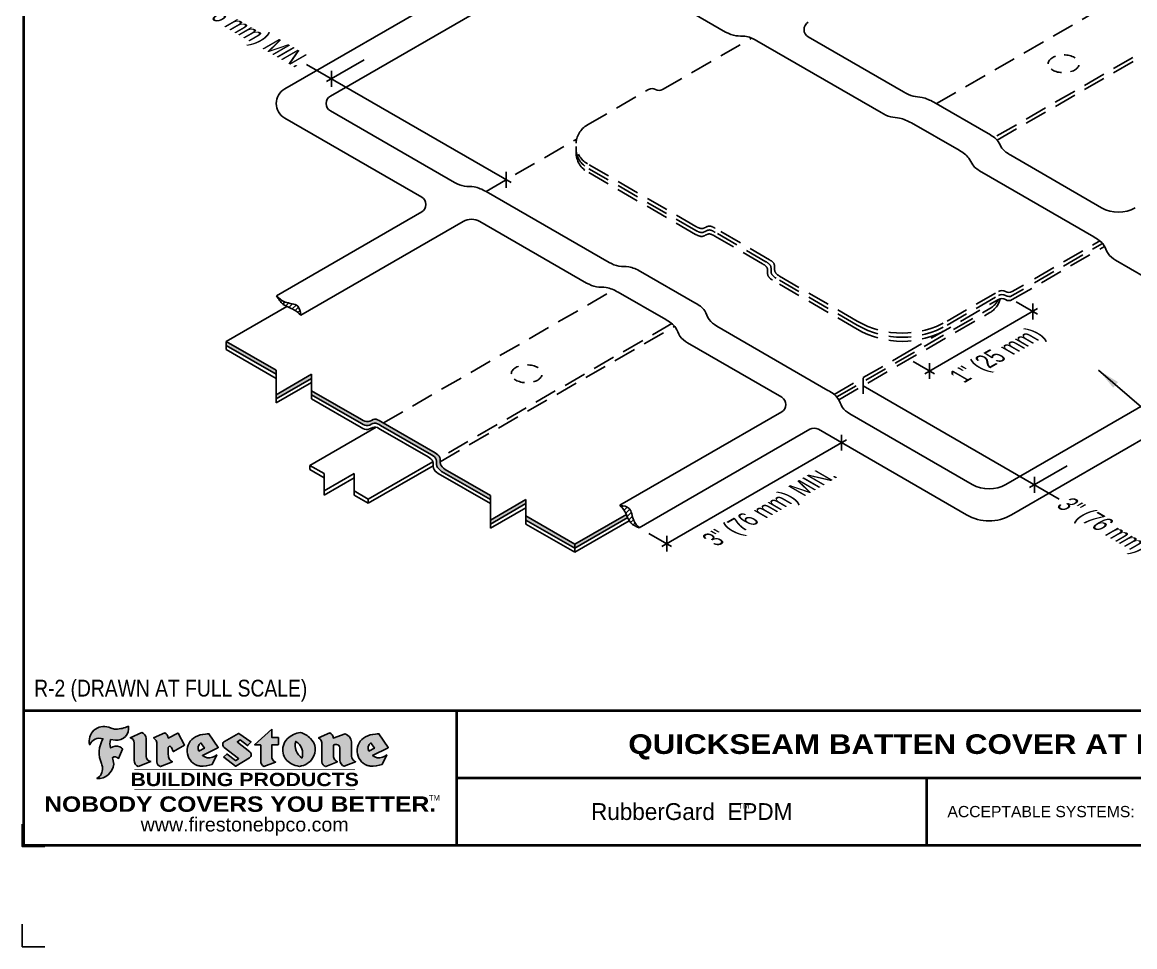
# Model space of a CAD drawing. Header units: inches. Extents: x 255.4 to 275.5, y -265.2 to -248.5.
# Drawn here: x 255.45 to 267.84, y -265.24 to -254.94 of the extents above; entities that cross this region are included whole.
import ezdxf
from ezdxf.enums import TextEntityAlignment as Align

# ---------------------------------------------------------------- set-up
doc = ezdxf.new("R2010")
doc.units = ezdxf.units.IN
doc.header["$MEASUREMENT"] = 0
doc.linetypes.add('HIDDEN', pattern=[0.375, 0.25, -0.125])
doc.linetypes.add('HIDDEN2', pattern=[0.1875, 0.125, -0.0625])
doc.layers.get('0').update_dxf_attribs({"linetype": 'CONTINUOUS'})
doc.layers.get('DEFPOINTS').update_dxf_attribs({"linetype": 'CONTINUOUS'})
for name, color, linetype in [('FSBP-ACCESSORY-FIRESTONE', 7, 'CONTINUOUS'), ('FSBP-ANNO-NOTE', 7, 'CONTINUOUS'), ('FSBP-MEMBRANE', 7, 'CONTINUOUS'), ('FSBP-SEALANTS', 1, 'CONTINUOUS'), ('FSBP-TTLB', 7, 'CONTINUOUS'), ('FSBP-TTLB-BORDER', 7, 'CONTINUOUS'), ('FSBP-TTLB-TEXT', 7, 'CONTINUOUS')]:
    doc.layers.add(name, color=color, linetype=linetype)
doc.styles.add('FSBP_ARIAL', font='arial.ttf')
doc.styles.add('FSBP_ARIAL_BOLD', font='')
doc.styles.add('FSBP_ARIAL_NAR', font='ARIALN.TTF')
doc.styles.add('FSBP_BANKGOTHIC', font='bgothm.ttf')
doc.styles.get('FSBP_ARIAL_BOLD').set_extended_font_data('Arial Black')
doc.dimstyles.new('FSBP-LEADER', dxfattribs={"dimtxt": 0.1875, "dimasz": 0.25, "dimexe": 0.0625, "dimexo": 0.125, "dimgap": 0.125, "dimtad": 0, "dimtih": 1, "dimtoh": 1, "dimdec": 4, "dimzin": 0, "dimdsep": 46, "dimlunit": 4, "dimtxsty": 'FSBP_ARIAL_NAR', "dimcen": 0.09375, "dimclrd": 256, "dimclre": 256, "dimclrt": 256, "dimadec": 0, "dimazin": 0, "dimtfac": 1, "dimtdec": 4, "dimtofl": 0, "dimtmove": 0, "dimatfit": 3, "dimfxl": 1, "dimtolj": 1, "dimtzin": 0, "dimlwd": -1, "dimlwe": -1, "dimarcsym": 0})
pattern_1 = [(45, (135.859872659642, -3.024682909024136), (-0.02651650429449553, 0.02651650429449553), [])]

# ---------------------------------------------------------------- blocks, each defined once
blk = doc.blocks.new('TTLB-EPDM_1')
at = {"layer": 'FSBP-TTLB-TEXT'}
h = blk.add_hatch(color=1, dxfattribs=at)
edge = h.paths.add_edge_path()
edge.add_arc((1.037309769669573, -0.1982514792917306), 0.1319107607348553, 264.0410451462098, 370.3106169565175)
edge.add_arc((1.027551646585694, 0.1214293576525799), 0.3273056962876235, 270.05058356628535, 295.23459397187514, ccw=False)
edge.add_arc((1.022801957313345, -0.06680179986895154), 0.1391656561713503, 249.3281275763668, 272.0749124149863, ccw=False)
edge.add_line((0.9736743133014443, -0.1970076156048179), (0.9474927838574558, -0.1852745150568325))
edge.add_arc((0.8939498971398288, -0.3394262635682071), 0.1631857907024099, 70.84590087378872, 194.3325259843273)
edge.add_arc((0.8444260109029493, -0.4259936440910768), 0.1179914261095279, 70.96950098067128, 156.9641407594482, ccw=False)
edge.add_arc((1.153141409296894, -0.4684497516079468), 0.3110405457095052, 150.3231137483159, 203.2084295854517)
edge.add_arc((0.7562495500622943, -0.6412608153899899), 0.1218587156617311, 0.8849157075190988, 24.34668939894999, ccw=False)
edge.add_arc((0.7493781665697374, -0.6475258110744375), 0.1289731377238325, -58.36655102076742, 3.6216782311386737, ccw=False)
edge.add_arc((0.8256699029544474, -0.5792158350996106), 0.1783301886510354, 267.2205474105585, 354.1381621173521)
edge.add_arc((0.7903121048625305, -0.6011409294291745), 0.212787892960859, 0.9996158580669322, 21.00503380861244)
edge.add_arc((1.01880712263941, -0.5666691048185161), 0.05136395668415847, 40.82117713173261, 125.52727787225791, ccw=False)
edge.add_line((1.057676976260041, -0.5330924682126437), (1.102776947655911, -0.4308018311949837))
edge.add_arc((1.040858222524664, -0.4699705673995949), 0.07326744446031509, 32.31675181867256, 66.31481236598174)
edge.add_arc((1.032262518825329, -0.5063316993097662), 0.1102246948011782, 69.8179132332389, 125.254734720681)
edge.add_arc((1.127708877207287, -0.368959353531244), 0.1659710644737306, 164.1569669952081, 196.5811013160487, ccw=False)
edge.add_line((0.9680425188342383, -0.3236487780942383), (1.023615334387159, -0.3294494641845773))
h = blk.add_hatch(color=1, dxfattribs=at)
edge = h.paths.add_edge_path()
edge.add_line((1.275239419159561, -0.6223407783464694), (1.415345367376062, -0.5660418822574371))
edge.add_arc((1.421019305783958, -0.5090099247487757), 0.05731350411836949, 181.9717871001989, 264.31851000495806, ccw=False)
edge.add_line((1.363739737527226, -0.5109819325197265), (1.363412352251203, -0.3102363679013962))
edge.add_arc((1.294263659668751, -0.3103491388303989), 0.06914878453844908, 0.0934405599591014, 72.42834396969012)
edge.add_line((1.315139561173908, -0.2444268274366692), (1.186839444240604, -0.3024209471341379))
edge.add_arc((1.175246268095289, -0.3585110609420917), 0.05727567197445628, -0.017399788185912257, 78.322067691347, ccw=False)
edge.add_line((1.232521937428658, -0.3585284546236807), (1.232574268422297, -0.555126496687123))
edge.add_arc((1.305699496415486, -0.5558575689677219), 0.07312888236350451, 179.4272023230205, 245.3845503102953)
h = blk.add_hatch(color=1, dxfattribs=at)
edge = h.paths.add_edge_path()
edge.add_line((2.763460561272041, -0.2072496393923444), (2.763460561272041, -0.2969520779963801))
edge.add_arc((2.765767478062699, -0.2969520779963943), 0.00230691679065842, 179.9999999996471, 269.9999999996471)
edge.add_line((2.765767478062685, -0.2992589947870528), (2.835417693520355, -0.2992589947870528))
edge.add_arc((2.835417693520355, -0.3015659115777538), 0.002306916790701052, 0, 90, ccw=False)
edge.add_line((2.837724610311056, -0.3015659115777538), (2.837724610311056, -0.3790761307453892))
edge.add_arc((2.83541769352037, -0.3790761307453749), 0.002306916790686842, 269.99999999964706, 359.99999999964706, ccw=False)
edge.add_line((2.835417693520355, -0.3813830475360618), (2.765767478062685, -0.3813830475360618))
edge.add_arc((2.765767478062699, -0.3836899643267202), 0.00230691679065842, 90.00000000035294, 180.0000000003529)
edge.add_line((2.763460561272041, -0.3836899643267344), (2.763460561272041, -0.5033995910642801))
edge.add_arc((2.836735953378943, -0.5071368822038516), 0.07337063740681413, 177.0802527808789, 245.3249543133826)
edge.add_line((2.806105814540615, -0.5738080530967267), (2.674529557384915, -0.6226036013049594))
edge.add_arc((2.708610405062069, -0.564298408791804), 0.06753517344606039, 177.0345319916277, 239.6926428024901, ccw=False)
edge.add_line((2.641165668230087, -0.560804539009709), (2.641165668230087, -0.3836899643267344))
edge.add_arc((2.638858751439429, -0.3836899643267202), 0.00230691679065842, 359.9999999996471, 449.999999999647)
edge.add_line((2.638858751439443, -0.3813830475360618), (2.572857950769389, -0.3813830475360618))
edge.add_line((2.572857950769389, -0.3813830475360618), (2.763460561272041, -0.2072496393923444))
h = blk.add_hatch(color=1, dxfattribs=at)
edge = h.paths.add_edge_path(flags=16)
edge.add_arc((2.940363509127394, -0.4847985213681437), 0.1684614578629418, 344.5558804047865, 417.0140046669545)
edge.add_arc((3.194458079644619, -0.3883534532477785), 0.1684614578629414, 164.5558804047864, 237.0140046669546)
edge = h.paths.add_edge_path()
edge.add_arc((3.069375116502199, -0.4399344555144872), 0.1828726885096673, 136.0914512150047, 191.213418978326)
edge.add_arc((3.064939550433406, -0.4318234379590333), 0.1803148804748503, 194.0167254156723, 240.6663730831859)
edge.add_arc((3.098047041778981, -0.3845058757092554), 0.2378525180183701, 239.2975390661776, 264.2889872773176)
edge.add_arc((3.04884478212623, -0.4190232383793012), 0.203760689247156, 277.1986764832036, 326.503572961274)
edge.add_arc((3.077739326803546, -0.4341046616465112), 0.171374865791709, 325.3768876809902, 406.3828327799087)
edge.add_arc((3.011839488065919, -0.4896144380417797), 0.2571945645850002, 44.28462553519766, 73.82901434867304)
edge.add_arc((3.117152499586992, -0.4983433120546693), 0.2579560664039132, 97.50292863483666, 134.1039137579027)
h = blk.add_hatch(color=1, dxfattribs=at)
edge = h.paths.add_edge_path()
edge.add_line((1.792026821926584, -0.3839679064720229), (1.722158956877934, -0.2518542302253621))
edge.add_arc((1.720119655279638, -0.2529327078887852), 0.002306916790721817, 27.87197133405656, 117.3766794470751)
edge.add_line((1.719058846382097, -0.250884159729182), (1.610638460368705, -0.3070279753467702))
edge.add_arc((1.547088841662962, -0.3061026658494403), 0.06355635479880145, 359.165808011073, 425.8793658831422)
edge.add_line((1.573061729235633, -0.2480956029480268), (1.446879247402876, -0.3051325108639702))
edge.add_arc((1.407812067100189, -0.370357133046621), 0.07602957263902092, -3.441403975725109, 59.07992244284969, ccw=False)
edge.add_line((1.483704536400296, -0.3749210150788969), (1.483704536400296, -0.5723838140635706))
edge.add_arc((1.54053746518044, -0.568254406115083), 0.05698275005415228, 184.1557352478595, 255.3066498366543)
edge.add_line((1.526084036778343, -0.6233736605654059), (1.657291340682093, -0.570650514527486))
edge.add_arc((1.688298576827198, -0.5021390388423987), 0.0752015358480571, 207.5160880841914, 245.649226723163, ccw=False)
edge.add_arc((1.721050197024907, -0.4914488168456328), 0.1093332836229113, 179.4823365255141, 204.5537900001094, ccw=False)
edge.add_line((1.611721375809452, -0.4904610114968335), (1.611721375809452, -0.4126404716788983))
edge.add_arc((1.628589765097195, -0.414159299036043), 0.01693662875851176, 28.356188110622725, 174.8549701683585, ccw=False)
edge.add_arc((1.627340435522395, -0.4197189881350504), 0.02111886817708033, 22.216893572439517, 40.10213956426492, ccw=False)
edge.add_line((1.646891420738257, -0.4117336534413738), (1.666638796144639, -0.4549750258192233))
edge.add_arc((1.668737246926742, -0.4540167099035481), 0.002306916790685496, 204.545128184284, 299.6323508190091)
edge.add_line((1.669877862091766, -0.4560219186518992), (1.791128135493295, -0.3870515928837648))
edge.add_line((1.791128135493295, -0.3870515928837648), (1.792026821926584, -0.3839679064720229))
h = blk.add_hatch(color=1, dxfattribs=at)
h.paths.add_polyline_path([(2.063388732080512, -0.2583237030618903, 0.02524281661523788), (2.025024361750752, -0.2610532129309178, 0.1213611957758757), (1.901773912052249, -0.3008158885520373, 0.6151668103976068), (1.93274136141747, -0.6099060679591872, 0.05306812109568645), (1.967936229862175, -0.617865745600497, 0.1150932231766138), (2.099126721549737, -0.5994933789882708), (2.151195569562105, -0.4944891916583316, -0.08755405562188731), (2.104230609512001, -0.5187113292177372, -0.265591761123442), (1.992692314386659, -0.5010701623316862), (2.165347897647223, -0.4141184325909109, 0.4518949533370738), (2.166222728871162, -0.4107679608846269)])
h.paths.add_polyline_path([(2.014217313945437, -0.4188965037300676), (1.951113654018855, -0.4515330109460507, -0.3720533890450154), (1.973177450672722, -0.3607130665457561)], flags=16)
h = blk.add_hatch(color=1, dxfattribs=at)
edge = h.paths.add_edge_path()
edge.add_arc((2.260407392426802, -0.3775796671688782), 0.04152450223225729, 123.20805433950699, 232.2027298779723, ccw=False)
edge.add_line((2.237665217914071, -0.3428366421988329), (2.393535971665983, -0.2540943745380986))
edge.add_arc((2.394677353533142, -0.2560991469722482), 0.002306916790741334, 55.64644466176611, 119.65426054492559, ccw=False)
edge.add_line((2.395979141996861, -0.2541946229174954), (2.531809646140459, -0.3470380726374032))
edge.add_arc((2.530468902927946, -0.3489153772789875), 0.002306916790700397, -42.731101238422525, 54.4661353739603, ccw=False)
edge.add_line((2.532163440279987, -0.3504807552658491), (2.498457913851155, -0.3869673252714421))
edge.add_arc((2.496763376499139, -0.3854019472845934), 0.002306916790672934, 233.7527076894875, 317.26889876138785, ccw=False)
edge.add_line((2.495399362263356, -0.38726241234572), (2.413849913492982, -0.3274738082119626))
edge.add_arc((2.412485899257181, -0.3293342732731342), 0.002306916790720064, 53.75270768979358, 124.4135619297835)
edge.add_line((2.41118211687575, -0.3274311136421062), (2.382933981293377, -0.346782838468144))
edge.add_arc((2.38423776367478, -0.3486859980991606), 0.002306916790694898, 124.4135619293799, 231.8459020253626)
edge.add_line((2.382812599816248, -0.3505000469010184), (2.519899969301207, -0.4581994452042721))
edge.add_arc((2.494247019847682, -0.4908523236374461), 0.04152450223225742, -55.21225898295222, 51.84590202520428, ccw=False)
edge.add_line((2.517938320565804, -0.5249552055672808), (2.364434947484597, -0.6179520922513717))
edge.add_arc((2.36323960192349, -0.6159790200102006), 0.002306916790726996, 233.2955624372927, 301.20872157023314, ccw=False)
edge.add_line((2.361860787187538, -0.6178285429225383), (2.231266621301074, -0.5204709167214361))
edge.add_arc((2.232647938930649, -0.5186232623475259), 0.002306916790697672, 135.5134179846393, 233.21798691998708, ccw=False)
edge.add_line((2.231002150870836, -0.5170067083764565), (2.262839375599356, -0.4845937328397696))
edge.add_arc((2.264485163659225, -0.4862102868108537), 0.002306916790748497, 53.0352839999411, 135.513417985369, ccw=False)
edge.add_line((2.265872365996302, -0.4843670465239001), (2.361834678328762, -0.5565872257804898))
edge.add_arc((2.363221880665761, -0.5547439854936304), 0.002306916790627066, 233.0352840000685, 302.2362632414394)
edge.add_line((2.36445241715569, -0.5566953042850713), (2.39428499383348, -0.5378823484768844))
edge.add_arc((2.393054457343549, -0.5359310296853765), 0.002306916790685166, 302.2362632406177, 412.2027298768422)
edge.add_line((2.394468296066179, -0.5341081404551886), (2.234958295420142, -0.4103916733127022))
h = blk.add_hatch(color=1, dxfattribs=at)
edge = h.paths.add_edge_path()
edge.add_line((3.322690228557462, -0.5721896537377091), (3.322690228557462, -0.3749210150788969))
edge.add_arc((3.246797759257384, -0.3703571330465745), 0.076029572638996, 356.5585960242387, 419.0799224428129)
edge.add_line((3.285864939560099, -0.3051325108639702), (3.412047421392799, -0.2480956029480268))
edge.add_arc((3.386074533820159, -0.3061026658494941), 0.06355635479883807, 0.3962622833877276, 65.87936588318718, ccw=False)
edge.add_line((3.449629368605429, -0.3056631084210863), (3.580526418688805, -0.2593848434574539))
edge.add_arc((3.555744121700958, -0.3530904070730321), 0.09692726601172152, 2.366977007666776, 75.18615851992018, ccw=False)
edge.add_line((3.652588689330287, -0.3490873311063041), (3.652588689330287, -0.4883770011386872))
edge.add_arc((3.761877549389556, -0.4914934052703811), 0.1093332836229047, 178.3666365323574, 204.5537900000422)
edge.add_arc((3.729125929191727, -0.5021836272670953), 0.07520153584796169, 207.5160880841711, 245.2240541443093)
edge.add_line((3.697611150971852, -0.5704631245385627), (3.572585913552643, -0.6207021253773775))
edge.add_arc((3.59534718600759, -0.5526356419907701), 0.07177131519198746, 180.3328587115751, 251.51018566665869, ccw=False)
edge.add_line((3.523577081955409, -0.5530525936986663), (3.523577081955409, -0.4153032515383615))
edge.add_arc((3.486319529276879, -0.4148773504126441), 0.0372599868942854, 359.3450650296066, 449.0500281941028)
edge.add_arc((3.482769874121713, -0.4419622099033496), 0.06447454900600783, 86.29402372314017, 119.8211331593848)
edge.add_line((3.450707067966732, -0.3860252459975726), (3.450707067966732, -0.4904610114968335))
edge.add_arc((3.560035889182251, -0.491448816845647), 0.1093332836229751, 179.4823365255069, 204.5537900001023)
edge.add_arc((3.527284268984408, -0.5021390388424952), 0.07520153584796385, 207.5160880841699, 245.6492267231416)
edge.add_line((3.496277032839316, -0.570650514527486), (3.365069728935509, -0.6233736605654059))
edge.add_arc((3.37950248606194, -0.5682868177318081), 0.05694615642555727, 183.9298782390169, 255.318496325343, ccw=False)
h = blk.add_hatch(color=1, dxfattribs=at)
h.paths.add_polyline_path([(3.957695472291277, -0.2583237030618903, 0.02524281661523822), (3.919331101961575, -0.2610532129309178, 0.1085638477195505), (3.807890832595604, -0.2939221658134414, 0.6425897848490651), (3.827048101628293, -0.6099060679591872, 0.05306812109569052), (3.862242970072884, -0.617865745600497, 0.1150932231766133), (3.993433461760503, -0.5994933789882708), (4.045502309772871, -0.4944891916583316, -0.08755405562189084), (3.998537349722767, -0.5187113292177372, -0.2655917611234366), (3.886999054597368, -0.5010701623316862), (4.059654637857989, -0.4141184325909109, 0.4518949533370731), (4.060529469081928, -0.4107679608846269)])
h.paths.add_polyline_path([(3.90852405415626, -0.4188965037300676), (3.845420394229677, -0.4515330109460507, -0.3720533890450147), (3.867484190883488, -0.3607130665457561)], flags=16)
at = {"layer": 'DEFPOINTS', "color": 1}
blk.add_lwpolyline([(0.234375, -1.515625), (-0.015625, -1.515625), (-0.015625, -1.265625)], dxfattribs=at)
at = {"layer": 'DEFPOINTS', "linetype": 'Continuous', "ltscale": 1.75}
blk.add_lwpolyline([(-0.015625, -2.380833333333342), (-0.015625, -2.630833333333342), (0.234375, -2.630833333333342)], dxfattribs=at)
at = {"layer": 'FSBP-TTLB', "const_width": 0.03125}
for points in [[(0, 0), (0, -1.5), (20, -1.5), (20, 0), (0, 0)], [(4.825208527206769, 0), (4.825208527206769, -0.75)], [(4.825208527206769, -0.75), (15.84028770518938, -0.75)], [(4.825208527206769, -0.75), (4.825208527206769, -1.5)]]:
    blk.add_lwpolyline(points, dxfattribs=at)
at = {"layer": 'FSBP-TTLB-BORDER', "const_width": 0.03125}
blk.add_lwpolyline([(20, 0), (20, 13), (0, 13), (0, 0)], dxfattribs=at)
at = {"layer": 'FSBP-TTLB-TEXT', "color": 1}
blk.add_line((0.7358432058323388, -0.379822754145593), (0.7358432058323388, -0.379822754145593), dxfattribs=at)
for points in [[(1.023615323725323, -0.3294494630716969, 0.5000510906601082), (1.167090420776901, -0.1746414942047778, -0.1103304102359608), (1.027840608309816, -0.2058762110801382, -0.09957876667165425), (0.9736743133014443, -0.1970076156048179), (0.9474927838574558, -0.1852745150568325, 0.5978159689075124), (0.7358432058323388, -0.379822754145593, -0.3938834584182213), (0.8828996422548698, -0.3144510229727047, 0.2349406564350952), (0.86727108227484, -0.5910237178633082, -0.1027304183841549), (0.8780937320133262, -0.6393788197974146, -0.2772692352614086), (0.8170223912655956, -0.7573362346216896, 0.3985429150902959), (1.003067614090241, -0.5974286950643517, 0.0875124847930418), (0.9889600163401155, -0.5248671157293501, -0.3874031597924062), (1.057676976260041, -0.5330924682126437), (1.102776947655911, -0.4308018311949837, 0.1494423498871741), (1.07029056398062, -0.4028746979725923, 0.2467195073738216), (0.9686394281704906, -0.4163228904100862, -0.1424285161541127), (0.9680425188342383, -0.3236487780942383), (1.023615334387159, -0.3294494641845773)], [(2.763460561272041, -0.2072496393923444), (2.763460561272041, -0.2969520779963801, 0.4142135623730958), (2.765767478062685, -0.2992589947870528), (2.835417693520355, -0.2992589947870528, -0.414213562373095), (2.837724610311056, -0.3015659115777538), (2.837724610311056, -0.3790761307453892, -0.4142135623730938), (2.835417693520355, -0.3813830475360618), (2.765767478062685, -0.3813830475360618, 0.4142135623730958), (2.763460561272041, -0.3836899643267344), (2.763460561272041, -0.5033995910642801, 0.3068985753588853), (2.806105814540615, -0.5738080530967267), (2.674529557384915, -0.6226036013049594, -0.2804194150632976), (2.641165668230087, -0.560804539009709), (2.641165668230087, -0.3836899643267344, 0.414213562373095), (2.638858751439443, -0.3813830475360618), (2.572857950769389, -0.3813830475360618), (2.763460561272041, -0.2072496393923444)], [(2.166222728871162, -0.4107679608846269), (2.063388732080512, -0.2583237030618903, 0.02524281661523788), (2.025024361750752, -0.2610532129309178, 0.1085638477195265), (1.913584092384895, -0.2939221658134414, 0.6425897848491228), (1.93274136141747, -0.6099060679591872, 0.05306812109568648), (1.967936229862175, -0.617865745600497, 0.1150932231766137), (2.099126721549737, -0.5994933789882708), (2.151195569562105, -0.4944891916583316, -0.0875540556218873), (2.104230609512001, -0.5187113292177372, -0.2655917611234418), (1.992692314386659, -0.5010701623316862), (2.165347897647223, -0.4141184325909109)], [(4.060529469081928, -0.4107679608846269), (3.957695472291277, -0.2583237030618903, 0.02524281661523788), (3.919331101961575, -0.2610532129309178, 0.1085638477195265), (3.807890832595604, -0.2939221658134414, 0.6425897848491228), (3.827048101628293, -0.6099060679591872, 0.05306812109568648), (3.862242970072884, -0.617865745600497, 0.1150932231766137), (3.993433461760503, -0.5994933789882708), (4.045502309772871, -0.4944891916583316, -0.0875540556218873), (3.998537349722767, -0.5187113292177372, -0.2655917611234418), (3.886999054597368, -0.5010701623316862), (4.059654637857989, -0.4141184325909109)], [(4.059654637857989, -0.4141184325909109, 0.4518949533370731), (4.060529469081928, -0.4107679608846269, 0.4518949533370731)]]:
    blk.add_lwpolyline(points, format="xyb", dxfattribs=at)
for points in [[(1.275239419159561, -0.6223407783464694), (1.415345367376062, -0.5660418822574371, -0.3756100036733062), (1.363739737527226, -0.5109819325197265), (1.363412352251203, -0.3102363679013962, 0.3265360292958048), (1.315139561173908, -0.2444268274366692), (1.186839444240604, -0.3024209471341379, -0.3557863980845349), (1.232521937428658, -0.3585284546236807), (1.232574268422297, -0.555126496687123, 0.2960110723418457)], [(2.937624918725987, -0.3131105398334029, 0.2452625673097023), (2.889993533867141, -0.4754966266250307, 0.2064059665179019), (2.976604338974084, -0.5890186876871866, 0.1094800500670344), (3.074378098474654, -0.6211778035979165, 0.2185147641853038), (3.218764944843201, -0.5314757029352819, 0.3689489483072479), (3.195959963110113, -0.3100352223135445, 0.1296305888694145), (3.0834694040758, -0.242595816912754, 0.1610736375384317)], [(1.792026821926584, -0.3839679064720229), (1.722158956877934, -0.2518542302253621, 0.4116839150163434), (1.719058846382097, -0.250884159729182), (1.610638460368705, -0.3070279753467702, 0.2996033003794034), (1.573061729235633, -0.2480956029480268), (1.446879247402876, -0.3051325108639702, -0.2797757560995365), (1.483704536400296, -0.3749210150788969), (1.483704536400296, -0.5723838140635706, 0.320828638474519), (1.526084036778343, -0.6233736605654059), (1.657291340682093, -0.570650514527486, -0.1679398621276611), (1.621603752698661, -0.5368819723450571, -0.1098333365370753), (1.611721375809452, -0.4904610114968335), (1.611721375809452, -0.4126404716788983, -0.743334502655012), (1.64349420176768, -0.4061152228778298, -0.07819791644735608), (1.646891420738257, -0.4117336534413738), (1.666638796144639, -0.4549750258192233, 0.4404648714563479), (1.669877862091766, -0.4560219186518992), (1.791128135493295, -0.3870515928837648)], [(1.951113654018855, -0.4515330109460507), (2.014217313945437, -0.4188965037300676), (1.973177450672722, -0.3607130665457561, 0.3720533890450154)], [(2.234958295420142, -0.4103916733127022, -0.5150044486718882), (2.237665217914071, -0.3428366421988329), (2.393535971665983, -0.2540943745380986, -0.2867822934100265), (2.395979141996861, -0.2541946229174954), (2.531809646140459, -0.3470380726374032, -0.4515027974650387), (2.532163440279987, -0.3504807552658491), (2.498457913851155, -0.3869673252714421, -0.3814439164929681), (2.495399362263356, -0.38726241234572), (2.413849913492982, -0.3274738082119626, 0.3184718635035665), (2.41118211687575, -0.3274311136421062), (2.382933981293377, -0.346782838468144, 0.5064094529656681), (2.382812599816248, -0.3505000469010184), (2.519899969301207, -0.4581994452042721, -0.5043597839115849), (2.517938320565804, -0.5249552055672808), (2.364434947484597, -0.6179520922513717, -0.3053163970316367), (2.361860787187538, -0.6178285429225383), (2.231266621301074, -0.5204709167214361, -0.4541703869768119), (2.231002150870836, -0.5170067083764565), (2.262839375599356, -0.4845937328397696, -0.3762644290664977), (2.265872365996302, -0.4843670465239001), (2.361834678328762, -0.5565872257804898, 0.3114700032088108), (2.36445241715569, -0.5566953042850713), (2.39428499383348, -0.5378823484768844, 0.520381097387146), (2.394468296066179, -0.5341081404551886)], [(3.10274193015772, -0.5296595419651595, 0.3271311138286319), (3.032079658614293, -0.3434924326507627, 0.3271311138286322)], [(3.322690228557462, -0.5721896537377091), (3.322690228557462, -0.3749210150788969, 0.2797757560995341), (3.285864939560099, -0.3051325108639702), (3.412047421392799, -0.2480956029480268, -0.2937618496109166), (3.449629368605429, -0.3056631084210863), (3.580526418688805, -0.2593848434574539, -0.3288760160581939), (3.652588689330287, -0.3490873311063041), (3.652588689330287, -0.4883770011386872, 0.114762897203527), (3.662431105063263, -0.536926560769686, 0.166032965990522), (3.697611150971852, -0.5704631245385627), (3.572585913552643, -0.6207021253773775, -0.3209557512194564), (3.523577081955409, -0.5530525936986663), (3.523577081955409, -0.4153032515383615, 0.4127061514896111), (3.48693727661589, -0.3776224848030694, 0.1473421876160361), (3.450707067966732, -0.3860252459975726), (3.450707067966732, -0.4904610114968335, 0.1098333365370753), (3.460589444855941, -0.5368819723450855, 0.1679398621276611), (3.496277032839316, -0.570650514527486), (3.365069728935509, -0.6233736605654059, -0.3219729545308964), (3.322690228557462, -0.5721896537377091, 29.1476284739)], [(3.845420394229677, -0.4515330109460507), (3.90852405415626, -0.4188965037300676), (3.867484190883488, -0.3607130665457561, 0.3720533890450154)]]:
    blk.add_lwpolyline(points, format="xyb", close=True, dxfattribs=at)
at = {"layer": 'FSBP-TTLB-TEXT'}
for points, const_width in [([(1.233926579809207, -0.6584455781731435), (3.691229482685259, -0.6584455781731577)], 0.0078125), ([(10.06152282927678, -0.75), (10.06152282927678, -1.5)], 0.03125), ([(1.233926579809207, -0.8761560960495984), (3.691229482685259, -0.8761560960495842)], 0.0078125)]:
    blk.add_lwpolyline(points, dxfattribs=dict(at, const_width=const_width))
at = {"layer": 'FSBP-TTLB-TEXT', "color": 1}
for centre, start, end in [((1.789987520328282, -0.3850463841354355), 299.6323508193319, 27.87197133380463), ((2.164310260790558, -0.412058050385383), 296.7304547840455, 34.00233684987403)]:
    blk.add_arc(centre, 0.00230691679068068, start, end, dxfattribs=at)
at = {"layer": 'FSBP-TTLB-TEXT', "lineweight": 18, "style": 'FSBP_ARIAL_BOLD'}
blk.add_text('BUILDING PRODUCTS', height=0.1484375, dxfattribs=at).set_placement((2.462578031247233, -0.7673008371113639), align=Align.MIDDLE_CENTER)
at = {"layer": 'FSBP-TTLB-TEXT', "color": 1}
for s, height, style, p in [('NOBODY COVERS YOU BETTER.', 0.171875, 'FSBP_ARIAL_BOLD', (2.412604263603384, -1.041650450587369)), ('TM', 0.0625, 'FSBP_BANKGOTHIC', (4.576671173373001, -0.9725745042934193))]:
    blk.add_text(s, height=height, dxfattribs=dict(at, style=style)).set_placement(p, align=Align.MIDDLE_CENTER)
at = {"layer": 'FSBP-TTLB-TEXT'}
for s, height, style, p in [('RubberGard  EPDM', 0.1875, 'FSBP_BANKGOTHIC', (7.443365678241776, -1.125)), ('TM', 0.0625, 'FSBP_BANKGOTHIC', (8.023397742165457, -1.062518816683806)), ('www.firestonebpco.com', 0.15625, 'FSBP_ARIAL', (2.462578031247233, -1.268657306740124))]:
    blk.add_text(s, height=height, dxfattribs=dict(at, style=style)).set_placement(p, align=Align.MIDDLE_CENTER)
at = {"layer": 'FSBP-TTLB-TEXT', "style": 'FSBP_ARIAL'}
blk.add_text('ACCEPTABLE SYSTEMS:', height=0.125, dxfattribs=at).set_placement((10.29281281591562, -1.125), align=Align.MIDDLE_LEFT)
at = {"layer": 'FSBP-TTLB-TEXT'}
for tag, height, style, p in [('MAXIMUM_WARRANTY', 0.1875, 'FSBP_ARIAL_BOLD', (18.03987100774941, 0.2240244307510579)), ('ACCPT_SYSTEMS', 0.21875, 'FSBP_ARIAL', (12.49438170418193, -1.125))]:
    blk.add_attdef(tag, text='', height=height, dxfattribs=dict(at, style=style)).set_placement(p, align=Align.MIDDLE_LEFT)
for tag, height, style, p in [('DETAIL_DESCP_LINE_1', 0.21875, 'FSBP_ARIAL_BOLD', (10.33118450231211, -0.3736318192489421)), ('ISSUE_REV_DATE', 0.21875, 'FSBP_ARIAL', (16.84069633627263, -0.7282559425942452)), ('DETAIL_NUMBER', 0.4375, 'FSBP_ARIAL', (18.91941590748775, -0.8931630692489421))]:
    blk.add_attdef(tag, text='', height=height, dxfattribs=dict(at, style=style)).set_placement(p, align=Align.MIDDLE_CENTER)

msp = doc.modelspace()

# ---------------------------------------------------------------- hatches: boundary and pattern name
at = {"layer": 'FSBP-MEMBRANE'}
h = msp.add_hatch(color=256, dxfattribs=at)
h.paths.add_polyline_path([(257.7201738070999, -258.493755311852), (257.7201738070999, -258.538755311852), (258.2757367435937, -258.8595097227885), (258.2757367435937, -258.8145097227885)])
h.paths.add_polyline_path([(258.669594404151, -258.9045097227884), (258.669594404151, -258.8595097227885), (258.2757367435936, -259.0869035491338), (258.2757367435936, -259.1319035491338)])
edge = h.paths.add_edge_path()
edge.add_line((258.6695944041511, -259.0419035491337), (258.6695944041511, -259.0869035491338))
edge.add_line((258.669594404151, -259.0869035491338), (259.225157340584, -259.4076579600354))
edge.add_spline(control_points=[(259.2251573405891, -259.4076579600378), (259.2506296176011, -259.421089831805), (259.3002460500691, -259.4472532391103), (259.3702307322187, -259.3863073097096), (259.4167765501383, -259.4145634792712), (259.439785687081, -259.4285314382411)], knot_values=[0, 0, 0, 0, 0.1054808304216031, 0.2054619026329255, 0.3032020293929157, 0.3032020293929157, 0.3032020293929157, 0.3032020293929157], degree=3, periodic=0)
edge.add_line((259.4397856870802, -259.4285314382408), (260.0077577733038, -259.7564502751139))
edge.add_spline(control_points=[(260.0077577733055, -259.756450275115), (260.0303238927042, -259.771123192886), (260.0759735182117, -259.8008054430555), (260.0514169591592, -259.8902997861929), (260.0965128931147, -259.9236565095535), (260.1196644190243, -259.9407813138852)], knot_values=[0, 0, 0, 0, 0.09774012675999783, 0.1977211989712891, 0.30320202939286, 0.30320202939286, 0.30320202939286, 0.30320202939286], degree=3, periodic=0)
edge.add_line((260.1196644190244, -259.9407813138852), (260.664325027016, -260.2552412625262))
edge.add_line((260.664325027016, -260.2552412625262), (260.664325027016, -260.2102412625262))
edge.add_line((260.664325027016, -260.2102412625262), (260.1586355621944, -259.9182813138852))
edge.add_spline(control_points=[(260.1586355621946, -259.9182813138851), (260.1354840362849, -259.9011565095534), (260.1045072405676, -259.8782434813775), (260.1026604018875, -259.8424546643637), (260.1026749503248, -259.8332176355167)], knot_values=[0, 0, 0, 0, 0.1054808304215709, 0.1411335973624271, 0.1411335973624271, 0.1411335973624271, 0.1411335973624271], degree=3, periodic=0)
edge.add_spline(control_points=[(260.1026749503248, -259.8332176355167), (260.1026995189492, -259.8176186341752), (260.1040960958392, -259.8014602111299), (260.1002288531552, -259.7877548903257)], knot_values=[0.1411335973624271, 0.1411335973624271, 0.1411335973624271, 0.1411335973624271, 0.2013420874031622, 0.2013420874031622, 0.2013420874031622, 0.2013420874031622], degree=3, periodic=0)
edge.add_spline(control_points=[(260.1002288531552, -259.7877548903257), (260.0999642339081, -259.7868170925278), (260.0928123331103, -259.7639145844824), (260.0692950358745, -259.7486231928859), (260.0467289164757, -259.7339502751149)], knot_values=[0.2013420874031622, 0.2013420874031622, 0.2013420874031622, 0.2013420874031622, 0.2054619026328621, 0.30320202939286, 0.30320202939286, 0.30320202939286, 0.30320202939286], degree=3, periodic=0)
edge.add_line((260.046728916475, -259.7339502751141), (259.4415793117748, -259.3845669879405))
edge.add_spline(control_points=[(259.4415793117752, -259.3845669879411), (259.4185701748325, -259.3705990289712), (259.3720243569129, -259.3423428594096), (259.3020396747633, -259.4032887888103), (259.2524232422954, -259.3771253815051), (259.2269509652833, -259.3636935097379)], knot_values=[0, 0, 0, 0, 0.09774012675999025, 0.1977211989712392, 0.3032020293928261, 0.3032020293928261, 0.3032020293928261, 0.3032020293928261], degree=3, periodic=0)
edge.add_line((259.22695096528, -259.3636935097358), (258.6695944041511, -259.0419035491337))
h.paths.add_polyline_path([(261.0581826875734, -260.3002412625261), (261.0581826875734, -260.2552412625261), (260.6643250270159, -260.4826350888714), (260.6643250270159, -260.5276350888713)])
h.paths.add_polyline_path([(261.0581826875734, -260.4376350888714), (261.0581826875734, -260.4826350888715), (261.602843295565, -260.7970950375123), (261.602843295565, -260.7520950375124)])
edge = h.paths.add_edge_path()
edge.add_spline(control_points=[(262.1933521602775, -260.4561645855117), (262.1881499055949, -260.4442692609047), (262.1832326767394, -260.4320482970224), (262.177959818694, -260.4200513580685)], knot_values=[0.1650860452375976, 0.1650860452375976, 0.1650860452375976, 0.1650860452375976, 0.2161091332436176, 0.2161091332436176, 0.2161091332436176, 0.2161091332436176], degree=3, periodic=0)
edge.add_line((262.1779598186939, -260.4200513580684), (261.602843295565, -260.7520950375123))
edge.add_line((261.602843295565, -260.7520950375123), (261.602843295565, -260.7970950375123))
edge.add_line((261.602843295565, -260.7970950375123), (262.1933521602775, -260.4561645855117))
at = {"layer": 'FSBP-SEALANTS'}
h = msp.add_hatch(dxfattribs=at)
h.set_pattern_fill('ANSI31', color=256, scale=0.3, style=0)
h.set_pattern_definition(pattern_1)
edge = h.paths.add_edge_path()
edge.add_spline(control_points=[(258.5508600866407, -258.2016583647469), (258.5448297764172, -258.1621410408838), (258.5304246688132, -258.0677426962934), (258.3728899376013, -258.0746864489184), (258.3078614382591, -258.0117978785794), (258.2788256065381, -257.9837175451253)], knot_values=[0, 0, 0, 0, 0.142474195494651, 0.3403400556205651, 0.4999614506903673, 0.4999614506903673, 0.4999614506903673, 0.4999614506903673], degree=3, periodic=0)
edge.add_spline(control_points=[(258.2788256065381, -257.9837175451253), (258.301230267631, -258.020333788713), (258.3320380877394, -258.0706834298354), (258.3816587495409, -258.0971543003388), (258.3957675766598, -258.1037010671338)], knot_values=[0.2453555391731019, 0.2453555391731019, 0.2453555391731019, 0.2453555391731019, 0.4108496528684885, 0.4729203687678513, 0.4729203687678513, 0.4729203687678513, 0.4729203687678513], degree=3, periodic=0)
edge.add_spline(control_points=[(258.3957675766598, -258.1037010671338), (258.4219260615541, -258.1158391065945), (258.4819046454272, -258.1367819132577), (258.5269453856081, -258.1791583137847), (258.5508600866407, -258.2016583647469)], knot_values=[0, 0, 0, 0, 0.1150822722933637, 0.245355539173102, 0.245355539173102, 0.245355539173102, 0.245355539173102], degree=3, periodic=0)
h = msp.add_hatch(dxfattribs=at)
h.set_pattern_fill('ANSI31', color=256, scale=0.3, style=0)
h.set_pattern_definition(pattern_1)
edge = h.paths.add_edge_path()
edge.add_spline(control_points=[(262.3219436785375, -260.5694222378288), (262.298185964374, -260.5446475225069), (262.2408276537583, -260.4848338633698), (262.2380772392149, -260.3390362591347), (262.1459205165435, -260.3247323421056), (262.1067661016827, -260.318655069767)], knot_values=[0, 0, 0, 0, 0.1363665713933816, 0.3292301652317192, 0.4717043607263702, 0.4717043607263702, 0.4717043607263702, 0.4717043607263702], degree=3, periodic=0)
edge.add_spline(control_points=[(262.1067661016827, -260.318655069767), (262.1267681118546, -260.340284042972), (262.1548955338138, -260.3706993487663), (262.1730314276987, -260.4088381591918), (262.177959818694, -260.4200513580685)], knot_values=[0, 0, 0, 0, 0.1173962107465131, 0.1650860452375975, 0.1650860452375975, 0.1650860452375975, 0.1650860452375975], degree=3, periodic=0)
edge.add_spline(control_points=[(262.177959818694, -260.4200513580685), (262.1832326767394, -260.4320482970224), (262.1881499055949, -260.4442692609047), (262.1933521602775, -260.4561645855117)], knot_values=[0.1650860452375975, 0.1650860452375975, 0.1650860452375975, 0.1650860452375975, 0.2161091332436175, 0.2161091332436175, 0.2161091332436175, 0.2161091332436175], degree=3, periodic=0)
edge.add_spline(control_points=[(262.1933521602775, -260.4561645855117), (262.1986708876119, -260.4683262331044), (262.2042875464635, -260.4801474967947), (262.2108867930905, -260.4910409605369)], knot_values=[0.2161091332436175, 0.2161091332436175, 0.2161091332436175, 0.2161091332436175, 0.2682745710035861, 0.2682745710035861, 0.2682745710035861, 0.2682745710035861], degree=3, periodic=0)
edge.add_spline(control_points=[(262.2108867930905, -260.4910409605369), (262.2157854640888, -260.4991272615831), (262.2417848469493, -260.5353301069032), (262.2865472985731, -260.5543679013804), (262.3219436785375, -260.5694222378288)], knot_values=[0.2682745710035861, 0.2682745710035861, 0.2682745710035861, 0.2682745710035861, 0.3069973724848882, 0.4533390880247757, 0.4533390880247757, 0.4533390880247757, 0.4533390880247757], degree=3, periodic=0)

# ---------------------------------------------------------------- linework, layer by layer
at = {"layer": 'FSBP-ACCESSORY-FIRESTONE', "linetype": 'HIDDEN'}
for p, q in [((265.6332818446628, -255.8432452562384), (267.8425171365314, -254.5677426657749)), ((268.4721899940961, -254.9542008719586), (266.2774835554778, -256.2213152250871)), ((266.3082172674343, -256.2504461082158), (268.4746360912657, -254.9996636170992)), ((259.4705559955906, -259.4012966841422), (262.0368728815484, -257.9196329392086)), ((262.6854368148347, -258.2951843777391), (260.1002288531553, -259.7877548903258)), ((260.1026749503249, -259.8332176354665), (262.7158794871191, -258.3244832927008))]:
    msp.add_line(p, q, dxfattribs=at)
at = {"layer": 'FSBP-ACCESSORY-FIRESTONE'}
for p, q in [((258.6523376062509, -259.8736952914834), (259.3886414420015, -259.4485900737075)), ((258.6523376062509, -259.9205702914833), (258.6523376062509, -259.8736952914834)), ((258.8105016235393, -259.965011329441), (258.6523376062509, -259.8736952914834)), ((258.8105016235393, -260.0118863294409), (258.6523376062509, -259.9205702914833)), ((260.0222865668147, -259.8327548903258), (259.3018566590892, -260.2486952914834)), ((259.3018566590892, -260.2955702914834), (260.0247326639843, -259.8782176354665)), ((258.8105016235393, -260.1573792535258), (259.1436926418008, -259.965011329441)), ((258.8105016235393, -260.2042542535258), (258.8105016235393, -259.9650113294409)), ((258.8105016235393, -260.2042542535258), (259.1436926418008, -260.0118863294409)), ((259.1436926418008, -259.965011329441), (259.1436926418008, -260.2042542535257)), ((259.3018566590892, -260.2486952914834), (259.1436926418008, -260.1573792535257)), ((259.3018566590892, -260.2955702914834), (259.1436926418008, -260.2042542535257)), ((259.3018566590892, -260.2486952914834), (259.3018566590892, -260.2955702914834))]:
    msp.add_line(p, q, dxfattribs=at)
at = {"layer": 'FSBP-ACCESSORY-FIRESTONE', "linetype": 'HIDDEN2'}
for centre in [(267.0500772483678, -255.4002580485228), (261.0680733075758, -258.8539696340324)]:
    msp.add_ellipse(centre, major_axis=(-0.1722297475394422, 0), ratio=0.5773502691897232, dxfattribs=at)
at = {"layer": 'FSBP-ANNO-NOTE'}
for p, q in [((260.8946469190247, -256.723472406147), (258.6152912025794, -255.4074857696785)), ((259.255726545848, -255.3572035248569), (258.8378365851024, -255.598472406185)), ((258.891963172839, -255.4788340585366), (258.891963172839, -255.6556107538333)), ((260.8405203312881, -256.6038340584986), (260.8405203312881, -256.7806107537953)), ((266.5210029706229, -258.0525942252001), (266.7595389551789, -258.1903130400948)), ((266.7054123674424, -258.2474513877432), (266.7054123674424, -258.0706746924467)), ((266.7595389551789, -258.1278130400948), (265.5025599634184, -258.8535301993535)), ((265.3722771543355, -258.7158113844587), (265.6108131388915, -258.8535301993535)), ((265.556686551155, -258.9106685470019), (265.556686551155, -258.7338918517053)), ((264.8155769346588, -258.8988340584985), (264.8155769346588, -259.0756107537952)), ((267.0018349205156, -260.2494590427992), (264.8155769346588, -258.9872224061469)), ((264.5761537900984, -259.7092794005471), (264.5761537900984, -259.5325027052505)), ((264.6302803778793, -259.5896410528732), (262.5734700441502, -260.7771410527236)), ((267.088926323265, -259.8797035249645), (266.6710363625194, -260.1209724062926)), ((266.725162950256, -260.0013340586442), (266.725162950256, -260.1781107539409)), ((262.4301968540105, -260.6319222378289), (262.6817232196233, -260.7771410527236)), ((262.6275966318868, -260.834279400372), (262.6275966318868, -260.6575027050754))]:
    msp.add_line(p, q, dxfattribs=at)
at = {"layer": 'FSBP-MEMBRANE', "linetype": 'HIDDEN'}
for p, q in [((262.5805873834017, -255.6875942252013), (263.572808836551, -255.1147349021297)), ((261.7433641093407, -256.0809653078521), (262.4264929020001, -255.6865607155191)), ((260.6149220080483, -256.8224716587982), (261.625261679375, -256.2391517775848)), ((262.9530835538647, -257.2124098566842), (261.7433641093407, -256.5139780097443)), ((262.9512899291704, -257.2563743069841), (261.7433641093407, -256.5589780097444)), ((262.9494963044763, -257.3003387572842), (261.7433641093407, -256.6039780097444)), ((263.6949192187164, -257.6276666220613), (263.1641246509697, -257.3212122354884)), ((263.7338903618867, -257.6051666220613), (263.1659182756624, -257.2772477851875)), ((263.7728615050571, -257.5826666220613), (263.1677119003566, -257.2332833348875)), ((266.4777017004341, -258.0275942251999), (267.5056633053471, -257.4341003158867)), ((266.7237952423322, -257.7955120525392), (267.4547714693327, -257.3734827311092)), ((266.7237952423323, -257.8405120525391), (267.484151695627, -257.4015200495494)), ((264.7510336015768, -258.357136252041), (263.8068258644352, -257.8119976608314)), ((264.7510335978058, -258.3121362498638), (263.8457970076057, -257.7894976608316)), ((264.7510335978056, -258.2671362498638), (263.8847681507759, -257.7669976608315)), ((265.7510335978056, -258.2671362498638), (266.3236072190301, -257.936560715519)), ((266.4777017004333, -257.9375942252003), (266.6020104199251, -257.8658245525391)), ((266.477701700433, -257.9825942252005), (266.6020104199251, -257.9108245525391)), ((265.2510335978057, -258.6458113844587), (266.3236072190321, -258.0265607155179)), ((265.7510335978057, -258.3121362498638), (266.3236072190309, -257.9815607155185)), ((264.5223448146842, -259.1115200495494), (266.2270288807737, -258.1273202451093)), ((264.5438564244044, -259.1441003158872), (266.2270288820678, -258.1723202443621)), ((264.4929645883899, -259.0834827311092), (265.2510335978057, -258.6458113844587))]:
    msp.add_line(p, q, dxfattribs=at)
at = {"layer": 'FSBP-MEMBRANE'}
for p, q in [((257.7201738070999, -258.4937553118521), (258.3957675766598, -258.1037010671338)), ((257.7201738070999, -258.583755311852), (257.7201738070999, -258.4937553118521)), ((257.7201738070999, -258.4937553118521), (258.2757367435936, -258.8145097227884)), ((257.7201738070999, -258.5387553118521), (258.2757367435937, -258.8595097227885)), ((258.2757367435937, -258.9045097227885), (257.7201738070999, -258.583755311852)), ((258.2757367435936, -259.1769035491337), (258.2757367435937, -258.8145097227886)), ((258.2757367435936, -259.0869035491338), (258.669594404151, -258.8595097227885)), ((258.2757367435936, -259.1319035491338), (258.6695944041511, -258.9045097227885)), ((258.669594404151, -258.8595097227885), (258.669594404151, -259.1319035491338)), ((258.2757367435936, -259.1769035491338), (258.669594404151, -258.9495097227885)), ((258.669594404151, -259.0419035491337), (259.2269509653411, -259.3636935097714)), ((258.669594404151, -259.0869035491339), (259.2251573406448, -259.4076579600703)), ((259.2233637158949, -259.4516224103378), (258.669594404151, -259.1319035491337)), ((260.0077577733055, -259.756450275115), (259.439785687081, -259.4285314382411)), ((260.0467289164757, -259.7339502751149), (259.4415793117752, -259.3845669879412)), ((259.9687866301351, -259.778950275115), (259.4379920623869, -259.4724958885412)), ((260.664325027016, -260.2102412625262), (260.1586355621946, -259.9182813138851)), ((260.080693275854, -259.9632813138852), (260.664325027016, -260.3002412625262)), ((260.6643250270159, -260.2552412625262), (260.1196644190243, -259.9407813138852)), ((260.664325027016, -260.5726350888714), (260.664325027016, -260.2102412625262)), ((260.6643250270159, -260.4826350888713), (261.0581826875734, -260.2552412625261)), ((260.6643250270159, -260.5276350888714), (261.0581826875734, -260.3002412625261)), ((261.0581826875734, -260.2552412625261), (261.0581826875734, -260.5276350888714)), ((260.6643250270159, -260.5726350888714), (261.0581826875734, -260.3452412625261)), ((261.602843295565, -260.7520950375123), (262.1779598186939, -260.4200513580684)), ((261.602843295565, -260.7520950375123), (261.0581826875734, -260.4376350888714)), ((261.602843295565, -260.7970950375123), (261.0581826875734, -260.4826350888714)), ((261.0581826875734, -260.5276350888714), (261.602843295565, -260.8420950375123)), ((261.602843295565, -260.7970950375123), (262.1933521602775, -260.4561645855117)), ((261.602843295565, -260.8420950375123), (262.2108867930905, -260.491040960537)), ((261.602843295565, -260.8420950375123), (261.602843295565, -260.7520950375124))]:
    msp.add_line(p, q, dxfattribs=at)
for points in [[(262.5805873834021, -255.6875942252011, -0.2920165242919436), (262.5035401427011, -255.6870774703601, 0.2920165242916146), (262.4264929020001, -255.6865607155191, 52.72606898445564)], [(266.4777017004333, -257.9375942252003, -0.2920165242919436), (266.4006544597323, -257.9370774703593, 0.2920165242916146), (266.3236072190312, -257.9365607155183, 52.72606898445564)], [(266.477701700433, -257.9825942252005, -0.2920165242919436), (266.400654459732, -257.9820774703595, 0.2920165242916146), (266.323607219031, -257.9815607155185, 52.72606898445564)], [(266.4777017004341, -258.0275942251999, -0.2920165242919436), (266.4006544597331, -258.0270774703589, 0.2920165242916146), (266.3236072190321, -258.0265607155179, 52.72606898445564)]]:
    msp.add_lwpolyline(points, format="xyb", dxfattribs=at)
at = {"layer": 'FSBP-MEMBRANE', "linetype": 'HIDDEN'}
for centre, radius, start, end in [((261.8683641093407, -256.2974716587983), 0.25, 119.9999999999999, 239.9999999999987), ((261.8683641093407, -256.3424716587983), 0.25, 174.8363929091454, 239.9999999999987), ((261.8683641093407, -256.3874716587983), 0.25, 174.8363929091519, 239.9999999999987), ((266.1020104217102, -257.9558245525578), 0.25, 300.000000219923, 345.66057675966), ((266.1020104217102, -257.9108245525578), 0.25, 300.000000219923, 332.4227156532507), ((265.2510335978056, -257.4011108460793), 1, 240.0000000000003, 299.9999999999989), ((265.2510335978057, -257.4461108460795), 1, 240, 300.0000000000006), ((265.2510336015952, -257.4993071712129), 0.9929102335724682, 239.7635153550808, 300.2364848944551)]:
    msp.add_arc(centre, radius, start, end, dxfattribs=at)
for points in [[(262.9530835538647, -257.2124098566842), (263.028922656318, -257.234924766887), (263.0989063922512, -257.2079962034253), (263.1677119003566, -257.2332833348875)], [(262.9494963044763, -257.3003387572842), (263.0253354069295, -257.322853667487), (263.0953191428628, -257.2959251040253), (263.1641246509682, -257.3212122354875)], [(262.9512899291704, -257.2563743069841), (263.0271290316238, -257.278889217187), (263.097112767557, -257.2519606537253), (263.1659182756624, -257.2772477851874)], [(263.8068258644353, -257.8119976608316), (263.7536427309239, -257.7534310752023), (263.7475492346211, -257.678693265975), (263.6949192187164, -257.6276666220613)], [(263.8457970076057, -257.7894976608316), (263.7926138740942, -257.7309310752022), (263.7865203777915, -257.6561932659749), (263.7338903618867, -257.6051666220613)], [(263.8847681507759, -257.7669976608315), (263.8315850172644, -257.7084310752023), (263.8254915209617, -257.6336932659749), (263.7728615050571, -257.5826666220613)]]:
    msp.add_spline(points, degree=3, dxfattribs=at)
at = {"layer": 'FSBP-MEMBRANE'}
for points in [[(259.2251573405891, -259.4076579600378), (259.3009964430424, -259.4301728702407), (259.3709801789757, -259.4032443067789), (259.439785687081, -259.4285314382411)], [(259.2269509652833, -259.3636935097379), (259.3027900677367, -259.3862084199407), (259.3727738036699, -259.359279856479), (259.4415793117752, -259.3845669879411)], [(259.2233637158949, -259.4516224103379), (259.2992028183482, -259.4741373205408), (259.3691865542815, -259.447208757079), (259.4379920623869, -259.4724958885412)], [(260.080693275854, -259.9632813138852), (260.0275101423426, -259.904714728256), (260.0214166460398, -259.8299769190286), (259.9687866301351, -259.778950275115)], [(260.1196644190243, -259.9407813138852), (260.0664812855129, -259.8822147282559), (260.0603877892102, -259.8074769190285), (260.0077577733055, -259.756450275115)], [(260.1586355621946, -259.9182813138851), (260.1054524286832, -259.8597147282559), (260.0993589323804, -259.7849769190286), (260.0467289164757, -259.7339502751149)]]:
    msp.add_spline(points, degree=3, dxfattribs=at)
at = {"layer": 'FSBP-SEALANTS'}
for p, q in [((258.371238349048, -255.6803630232985), (261.4513142842609, -253.9020803534567)), ((258.8801324018863, -255.7615529049033), (261.5138142833079, -254.2409959619334)), ((261.8888142834031, -254.2409959621203), (263.2838130670225, -255.0463988855544)), ((263.6301983254671, -255.1433422523411), (265.0168097925601, -255.9439027561286)), ((264.2044931796717, -255.0999115401916), (265.2672142820279, -255.7134738555291)), ((265.6043051608476, -255.8265155600375), (266.2094547655478, -256.1758988472112)), ((258.8801324018863, -255.9239326681129), (260.2642232130896, -256.723037870544)), ((258.371238349048, -256.0051225497176), (259.8979205065172, -256.8865529055419)), ((265.3539006713806, -256.0569444606375), (265.8846952391287, -256.3633988472112)), ((266.4620621815414, -256.4199990634745), (267.4732492806251, -257.0038082089856)), ((266.1373026552088, -256.6074990633247), (267.3860522455029, -257.3284649754314)), ((260.6149220080483, -256.8224716587982), (261.9856287177654, -257.6138495466335)), ((259.897920506565, -257.0489326687239), (258.2786448538641, -257.9838219027304)), ((260.3587922461416, -257.1578482463743), (258.5508600866407, -258.2016583647469)), ((260.546292246165, -257.1578482463608), (261.7352242282995, -257.844278447234)), ((267.6293652819681, -257.5886635292723), (269.0402398765103, -258.4032323576903)), ((262.3363275127235, -257.7132833348875), (262.9414771174237, -258.0626666220612)), ((262.0859230232566, -257.9437122354875), (262.6167175910047, -258.2501666220612)), ((263.1847901538886, -258.3228651759018), (264.4242453645599, -259.0384649754314)), ((262.8600306259605, -258.5103651748752), (263.9087983500549, -259.1158715014583)), ((266.4065579953942, -260.0861690624785), (269.0402398765103, -258.5656121208999)), ((266.4690579976044, -260.4250846707134), (269.549133929171, -258.6468020034987)), ((263.9087983500549, -259.2782512646679), (262.1067661016827, -260.318655069767)), ((264.6675584010247, -259.2986635292719), (266.0315579955189, -260.0861690624018)), ((264.2236258364185, -259.4714855316971), (262.3219436785375, -260.5694222378288)), ((264.3173758364185, -259.4714855316971), (265.9690579979204, -260.425084670628))]:
    msp.add_line(p, q, dxfattribs=at)
for centre, radius, start, end in [((264.2513681796717, -255.0187216585868), 0.09375, 120.0000000313041, 240.0000000000006), ((258.464988349048, -255.842742786508), 0.1875, 119.9999999999992, 240), ((258.9270074018863, -255.842742786508), 0.09375, 120.0000000000006, 239.9999999999988), ((259.8510455065172, -256.9677427871466), 0.09375, 300.0000000336995, 59.99999999999988), ((267.6607492806251, -256.6790486825664), 0.375, 240.0000000000009, 299.9999999999995), ((260.452542246165, -257.3202280095704), 0.1875, 59.99999999999965, 120.0000000082698), ((263.8619233500549, -259.1970613830631), 0.09375, 299.9999999999981, 60.00000000000037), ((264.2705008364185, -259.5526754133019), 0.09375, 59.99999999999908, 119.9999999999983), ((266.219057995523, -259.761409535985), 0.375, 239.9999999992767, 299.9999999772812), ((266.2190579978364, -259.9920719686872), 0.5, 240.0000000111197, 299.999999969302)]:
    msp.add_arc(centre, radius, start, end, dxfattribs=at)
for points in [[(263.6301983254671, -255.1433422523411), (263.4980156689246, -255.0925351008227), (263.4009356706444, -255.088898306601), (263.2838130670228, -255.0463988855545)], [(265.6043051608476, -255.8265155600375), (265.472122504305, -255.7757084085192), (265.3750425060248, -255.7611726949515), (265.2672142820222, -255.7134738555259)], [(265.3539006713806, -256.0569444606375), (265.2217180148381, -256.0061373091191), (265.124638016558, -255.9916015955515), (265.0168097925553, -255.9439027561259)], [(266.2094547655478, -256.1758988472112), (266.3195463777278, -256.2649688099576), (266.3630683584477, -256.339507756305), (266.4620621815454, -256.4199990634768)], [(265.8846952391287, -256.3633988472112), (265.9947868513087, -256.4524688099576), (266.0383088320287, -256.527007756305), (266.1373026552127, -256.607499063327)], [(260.6149220080483, -256.8224716587982), (260.4827393515058, -256.7716645072799), (260.3744350704588, -256.7636817020716), (260.2642232130111, -256.7230378704986)], [(267.3860522455029, -257.3284649754314), (267.496143857683, -257.4175349381778), (267.5447535387282, -257.5145291373748), (267.629365281968, -257.5886635292722)], [(262.3363275127236, -257.7132833348875), (262.204144856181, -257.6624761833691), (262.0958405751341, -257.6544933781609), (261.9856287176863, -257.6138495465878)], [(262.0859230232566, -257.9437122354875), (261.9537403667142, -257.8929050839691), (261.8454360856672, -257.8849222787609), (261.7352242282194, -257.8442784471878)], [(258.2788256065381, -257.9837175451253), (258.3754258334308, -258.0544305418553), (258.5165004511593, -258.1004776123067), (258.5508600866407, -258.2016583647469)], [(258.5508600866407, -258.2016583647469), (258.474904774649, -258.1402006730725), (258.3559892722471, -258.0809373393161), (258.2788256065381, -257.9837175451253)], [(262.9414771174237, -258.0626666220612), (263.0515687296038, -258.1517365848075), (263.1001784106491, -258.2487307840045), (263.1847901538889, -258.322865175902)], [(262.6167175910047, -258.2501666220612), (262.7268092031848, -258.3392365848076), (262.7754188842301, -258.4362307840045), (262.8600306274698, -258.510365175902)], [(264.4242453645599, -259.0384649754314), (264.53433697674, -259.1275349381777), (264.5829466577853, -259.2245291373747), (264.667558401025, -259.2986635292722)], [(262.3219436785375, -260.5694222378288), (262.2601816006186, -260.4879016469328), (262.207946854123, -260.3530147052485), (262.1067661016827, -260.318655069767)], [(262.1067661016827, -260.318655069767), (262.161719480705, -260.3874477160053), (262.2274871271136, -260.5135258841607), (262.3219436785375, -260.5694222378288)]]:
    msp.add_spline(points, degree=3, dxfattribs=at)

# ---------------------------------------------------------------- block references
ref = msp.add_blockref('TTLB-EPDM_1', (255.4627011304548, -262.6057045035641))
ref.add_attrib('DETAIL_DESCP_LINE_1', 'QUICKSEAM BATTEN COVER AT END LAP', dxfattribs={"layer": 'FSBP-TTLB-TEXT', "height": 0.21875, "style": 'FSBP_ARIAL_BOLD'}).set_placement((265.7938856327669, -262.979336322813), align=Align.MIDDLE_CENTER)

# ---------------------------------------------------------------- texts
at = {"layer": 'DEFPOINTS', "style": 'FSBP_ARIAL_NAR'}
msp.add_text('R-2 (DRAWN AT FULL SCALE)', height=0.1875, dxfattribs=at).set_placement((255.5798584845293, -262.355704503564), align=Align.MIDDLE_LEFT)
at = {"layer": 'FSBP-ANNO-NOTE', "style": 'FSBP_ARIAL_NAR', "oblique": 30}
msp.add_text('3" (76 mm) MIN.', height=0.1875, rotation=330.0000000000013, dxfattribs=at).set_placement((258.5465368337561, -255.3677904163304), align=Align.MIDDLE_RIGHT)
at = {"layer": 'FSBP-ANNO-NOTE', "style": 'FSBP_ARIAL_NAR', "oblique": 329.9999999999999}
for s, p in [('1" (25 mm)', (266.3495784665117, -258.6168394008644)), ('3" (76 mm) MIN.', (263.8183815619608, -260.3083910527983))]:
    msp.add_text(s, height=0.1875, rotation=30.00000000000054, dxfattribs=at).set_placement(p, align=Align.MIDDLE_CENTER)
at = {"layer": 'FSBP-ANNO-NOTE', "style": 'FSBP_ARIAL_NAR', "oblique": 30}
msp.add_text('3" (76 mm) MIN.', height=0.1875, rotation=330.0000000000013, dxfattribs=at).set_placement((267.001055042531, -260.2490087800348), align=Align.MIDDLE_LEFT)

# ---------------------------------------------------------------- leaders
at = {"layer": 'FSBP-ANNO-NOTE'}
msp.add_leader([(267.4401465634075, -258.8137487267988), (268.6955354699422, -259.89819250856), (268.9455354699422, -259.89819250856)], dimstyle='FSBP-LEADER', dxfattribs=at)

doc.saveas('drawing.dxf')
